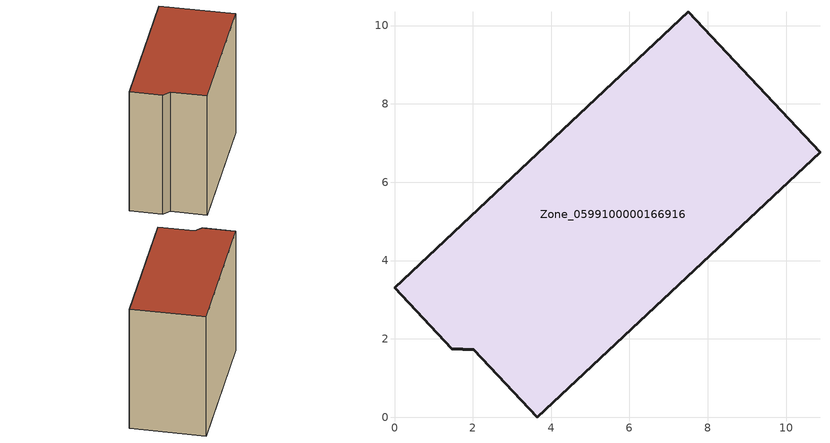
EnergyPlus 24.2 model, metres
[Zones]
Zone_0599100000166916
 floor ground (C_G): 2.03,1.72 1.46,1.75 0,3.31 7.51,10.35 10.87,6.77 3.65,0 z0
 wall outside (C_F): 7.51,10.35 0,3.31 1.46,1.75 2.03,1.72 3.65,0 10.87,6.77 7.51,10.35 z0:8.86
 roof outside (C_R): 3.65,0 10.87,6.77 7.51,10.35 0,3.31 1.46,1.75 2.03,1.72 z8.86
[BUILDING]
Pand.0599100000166916: North Axis=0; Terrain=City; Loads Convergence Tolerance Value=0.04; Temperature Convergence Tolerance Value=0.4; Solar Distribution=FullExterior; Maximum Number of Warmup Days=25; Minimum Number of Warmup Days=1
[Site:Location]
Rotterdam.The.Hague.AP_ZH_NLD Design_Conditions: Latitude=51.96; Longitude=4.45; Time Zone=1; Elevation=-4.5
[SITE:GROUNDTEMPERATURE:BUILDINGSURFACE]
18, 18, 18, 18, 18, 18, 18, 18, 18, 18, 18, 18
[MATERIAL] Thermal Absorptance=0.9; Solar Absorptance=0.7; Visible Absorptance=0.7
Name | Roughness | Thickness | Conductivity | Density | Specific Heat
G.TI.1992-2005 | MediumSmooth | 0.15 | 0.06 | 540 | 1210
F.TI.1992-2005 | Rough | 0.3 | 0.12 | 1920 | 840
R.TI.1992-2005 | MediumRough | 0.2 | 0.08 | 1500 | 1000
[CONSTRUCTION]
C_G: G.TI.1992-2005
C_F: F.TI.1992-2005
C_R: R.TI.1992-2005
[ZONE]
Zone_0599100000166916: Type=1; Multiplier=1; Ceiling Height=Autocalculate; Volume=Autocalculate; Floor Area=autocalculate; Part of Total Floor Area=Yes
[ZONEINFILTRATION:DESIGNFLOWRATE]
Infil_Zone_0599100000166916: Zone or ZoneList or Space or SpaceList=Zone_0599100000166916; Schedule=AlwaysOn; Design Flow Rate Calculation Method=Flow/Area; Flow Rate per Floor Area=0.0015; Constant Term Coefficient=1; Temperature Term Coefficient=0; Velocity Term Coefficient=0; Velocity Squared Term Coefficient=0
[HVACTEMPLATE:ZONE:IDEALLOADSAIRSYSTEM]
Zone_0599100000166916: Maximum Heating Supply Air Temperature=50; Minimum Cooling Supply Air Temperature=13; Maximum Heating Supply Air Humidity Ratio=0.0156; Minimum Cooling Supply Air Humidity Ratio=0.0077; Heating Limit=NoLimit; Cooling Limit=NoLimit; Dehumidification Control Type=ConstantSensibleHeatRatio; Cooling Sensible Heat Ratio=0.7; Dehumidification Setpoint=60; Humidification Control Type=None; Humidification Setpoint=30; Outdoor Air Method=None; Outdoor Air Flow Rate per Person=0.00944; Outdoor Air Flow Rate per Zone Floor Area=0; Outdoor Air Flow Rate per Zone=0; Demand Controlled Ventilation Type=None; Outdoor Air Economizer Type=NoEconomizer; Heat Recovery Type=None; Sensible Heat Recovery Effectiveness=0.7; Latent Heat Recovery Effectiveness=0.65
[ZONECONTROL:THERMOSTAT]
ThermostatControl_Zone_0599100000166916: Zone or ZoneList=Zone_0599100000166916; Control Type Schedule=DualSetpointControlType; Control 1=Thermostat_Zone_0599100000166916; Temperature Difference Between Cutout And Setpoint=0
[THERMOSTATSETPOINT:DUALSETPOINT]
Thermostat_Zone_0599100000166916: Heating Setpoint Temperature Schedule=HeatingSetpoint_Zone_0599100000166916; Cooling Setpoint Temperature Schedule=CoolingSetpoint_Zone_0599100000166916
[SCHEDULE:COMPACT]
HeatingSetpoint_Zone_0599100000166916: Through: 12/31, For: AllDays, Until: 24:00, 21
CoolingSetpoint_Zone_0599100000166916: Through: 12/31, For: AllDays, Until: 24:00, 24
DualSetpointControlType: Through: 12/31, For: AllDays, Until: 24:00, 4
AlwaysOn: Through: 12/31, For: AllDays, Until: 24:00, 1
